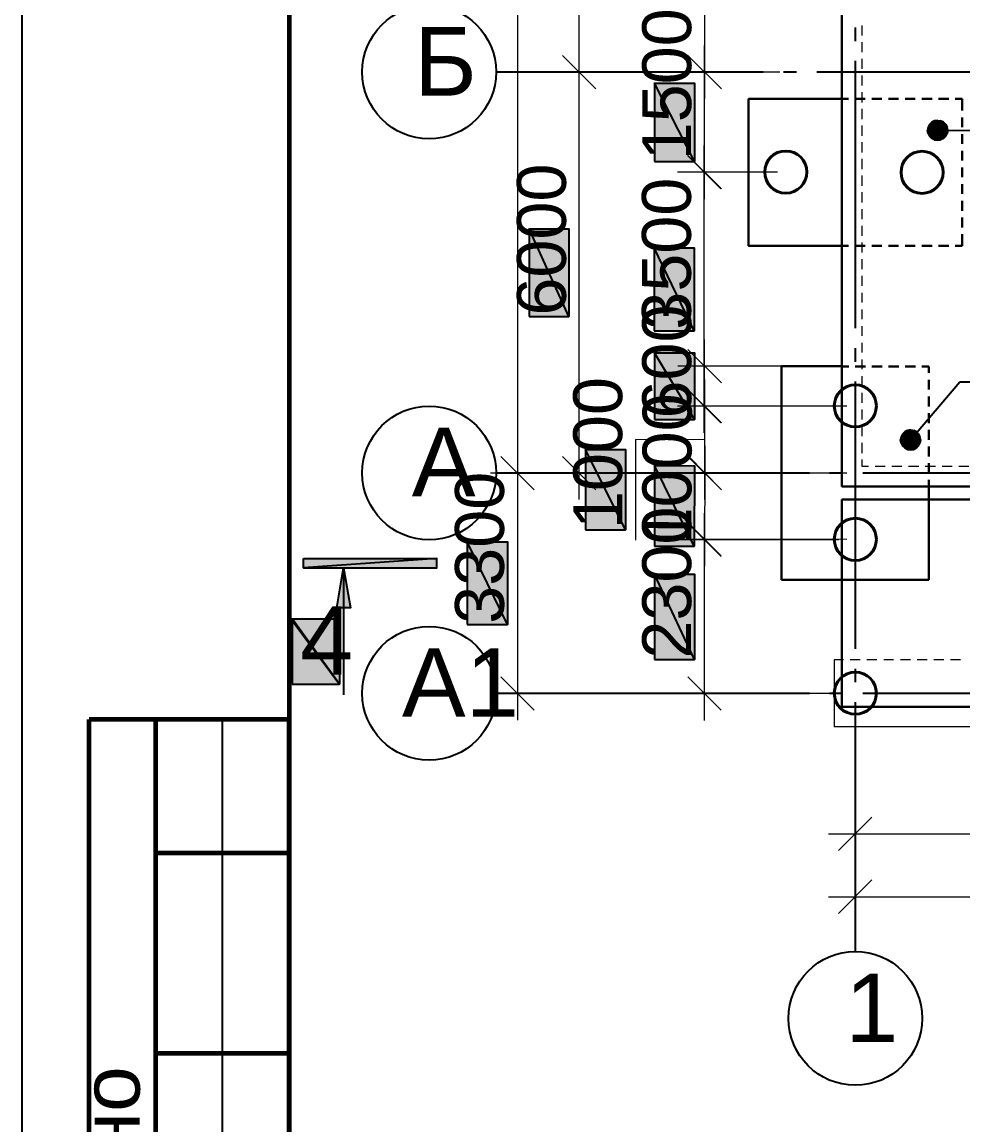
# Model space of a CAD drawing. Extents: x 8 to 21351, y 0 to 420.
# Drawn here: x 8790.8 to 8861.2, y 124.8 to 207.3 of the extents above; entities that cross this region are included whole.
import ezdxf

# ---------------------------------------------------------------- set-up
doc = ezdxf.new("R2010")
doc.units = 0
doc.styles.add('TEYPDFCAD_TEXT', font='arial.ttf')

msp = doc.modelspace()

# ---------------------------------------------------------------- hatches: boundary and pattern name
at = {"true_color": 0xffffff}
h = msp.add_hatch(color=0, dxfattribs=at)
h.paths.add_polyline_path([(8838.143, 196.871), (8841.148, 196.871), (8838.143, 202.734)])
h.paths.add_polyline_path([(8841.148, 196.871), (8838.143, 202.734), (8841.148, 202.734)])
h = msp.add_hatch(color=7)
h.paths.add_polyline_path([(8859.098, 199.919), (8858.907, 199.813), (8859.331, 199.2)])
h.paths.add_polyline_path([(8858.907, 199.813), (8859.331, 199.2), (8858.738, 199.644)])
h.paths.add_polyline_path([(8859.331, 199.2), (8858.738, 199.644), (8858.632, 199.432)])
h = msp.add_hatch(color=7)
h.paths.add_polyline_path([(8859.775, 199.813), (8859.563, 199.919), (8859.331, 199.2)])
h.paths.add_polyline_path([(8859.563, 199.919), (8859.331, 199.2), (8859.331, 199.94)])
h.paths.add_polyline_path([(8859.331, 199.2), (8859.331, 199.94), (8859.098, 199.919)])
h = msp.add_hatch(color=7)
h.paths.add_polyline_path([(8860.093, 199.2), (8860.05, 199.432), (8859.331, 199.2)])
h.paths.add_polyline_path([(8860.05, 199.432), (8859.331, 199.2), (8859.944, 199.644)])
h.paths.add_polyline_path([(8859.331, 199.2), (8859.944, 199.644), (8859.775, 199.813)])
h = msp.add_hatch(color=7)
h.paths.add_polyline_path([(8858.632, 199.432), (8858.59, 199.2), (8859.331, 199.2)])
h.paths.add_polyline_path([(8858.59, 199.2), (8859.331, 199.2), (8858.632, 198.967)])
h.paths.add_polyline_path([(8859.331, 199.2), (8858.632, 198.967), (8858.738, 198.755)])
h = msp.add_hatch(color=7)
h.paths.add_polyline_path([(8858.738, 198.755), (8858.907, 198.586), (8859.331, 199.2)])
h.paths.add_polyline_path([(8858.907, 198.586), (8859.331, 199.2), (8859.098, 198.48)])
h.paths.add_polyline_path([(8859.331, 199.2), (8859.098, 198.48), (8859.331, 198.459)])
h = msp.add_hatch(color=7)
h.paths.add_polyline_path([(8859.331, 198.459), (8859.563, 198.48), (8859.331, 199.2)])
h.paths.add_polyline_path([(8859.563, 198.48), (8859.331, 199.2), (8859.775, 198.586)])
h.paths.add_polyline_path([(8859.331, 199.2), (8859.775, 198.586), (8859.944, 198.755)])
h = msp.add_hatch(color=7)
h.paths.add_polyline_path([(8859.944, 198.755), (8860.05, 198.967), (8859.331, 199.2)])
h.paths.add_polyline_path([(8860.05, 198.967), (8859.331, 199.2), (8860.093, 199.2)])
h = msp.add_hatch(color=0, dxfattribs=at)
h.paths.add_polyline_path([(8828.766, 185.272), (8831.75, 185.272), (8828.766, 191.833)])
h.paths.add_polyline_path([(8831.75, 185.272), (8828.766, 191.833), (8831.75, 191.833)])
h = msp.add_hatch(color=0, dxfattribs=at)
h.paths.add_polyline_path([(8838.122, 184.192), (8841.127, 184.192), (8838.122, 190.415)])
h.paths.add_polyline_path([(8841.127, 184.192), (8838.122, 190.415), (8841.127, 190.415)])
h = msp.add_hatch(color=0, dxfattribs=at)
h.paths.add_polyline_path([(8838.143, 177.567), (8841.148, 177.567), (8838.143, 182.541)])
h.paths.add_polyline_path([(8841.148, 177.567), (8838.143, 182.541), (8841.148, 182.541)])
h = msp.add_hatch(color=7)
h.paths.add_polyline_path([(8857.087, 176.742), (8856.875, 176.636), (8857.32, 176.022)])
h.paths.add_polyline_path([(8856.875, 176.636), (8857.32, 176.022), (8856.706, 176.466)])
h.paths.add_polyline_path([(8857.32, 176.022), (8856.706, 176.466), (8856.6, 176.255)])
h = msp.add_hatch(color=7)
h.paths.add_polyline_path([(8857.764, 176.636), (8857.553, 176.742), (8857.32, 176.022)])
h.paths.add_polyline_path([(8857.553, 176.742), (8857.32, 176.022), (8857.32, 176.784)])
h.paths.add_polyline_path([(8857.32, 176.022), (8857.32, 176.784), (8857.087, 176.742)])
h = msp.add_hatch(color=7)
h.paths.add_polyline_path([(8856.6, 176.255), (8856.558, 176.022), (8857.32, 176.022)])
h.paths.add_polyline_path([(8856.558, 176.022), (8857.32, 176.022), (8856.6, 175.789)])
h.paths.add_polyline_path([(8857.32, 176.022), (8856.6, 175.789), (8856.706, 175.577)])
h = msp.add_hatch(color=7)
h.paths.add_polyline_path([(8856.706, 175.577), (8856.875, 175.429), (8857.32, 176.022)])
h.paths.add_polyline_path([(8856.875, 175.429), (8857.32, 176.022), (8857.087, 175.302)])
h.paths.add_polyline_path([(8857.32, 176.022), (8857.087, 175.302), (8857.32, 175.281)])
h = msp.add_hatch(color=7)
h.paths.add_polyline_path([(8858.061, 176.022), (8858.018, 176.255), (8857.32, 176.022)])
h.paths.add_polyline_path([(8858.018, 176.255), (8857.32, 176.022), (8857.912, 176.466)])
h.paths.add_polyline_path([(8857.32, 176.022), (8857.912, 176.466), (8857.764, 176.636)])
h = msp.add_hatch(color=7)
h.paths.add_polyline_path([(8857.32, 175.281), (8857.553, 175.302), (8857.32, 176.022)])
h.paths.add_polyline_path([(8857.553, 175.302), (8857.32, 176.022), (8857.764, 175.429)])
h.paths.add_polyline_path([(8857.32, 176.022), (8857.764, 175.429), (8857.912, 175.577)])
h = msp.add_hatch(color=7)
h.paths.add_polyline_path([(8857.912, 175.577), (8858.018, 175.789), (8857.32, 176.022)])
h.paths.add_polyline_path([(8858.018, 175.789), (8857.32, 176.022), (8858.061, 176.022)])
h = msp.add_hatch(color=0, dxfattribs=at)
h.paths.add_polyline_path([(8832.978, 169.291), (8835.984, 169.291), (8832.978, 175.323)])
h.paths.add_polyline_path([(8835.984, 169.291), (8832.978, 175.323), (8835.984, 175.323)])
h = msp.add_hatch(color=0, dxfattribs=at)
h.paths.add_polyline_path([(8838.143, 168.063), (8841.127, 168.063), (8838.143, 174.117)])
h.paths.add_polyline_path([(8841.127, 168.063), (8838.143, 174.117), (8841.148, 174.096)])
h = msp.add_hatch(color=0, dxfattribs=at)
h.paths.add_polyline_path([(8824.13, 162.2), (8827.136, 162.2), (8824.13, 168.402)])
h.paths.add_polyline_path([(8827.136, 162.2), (8824.13, 168.402), (8827.136, 168.402)])
h = msp.add_hatch(color=7)
h.paths.add_polyline_path([(8811.875, 167.153), (8821.866, 167.153), (8811.875, 166.455)])
h.paths.add_polyline_path([(8821.866, 167.153), (8811.875, 166.455), (8821.866, 166.455)])
msp.add_hatch(color=7).paths.add_polyline_path([(8814.881, 166.455), (8815.389, 163.449), (8814.373, 163.449)])
h = msp.add_hatch(color=0, dxfattribs=at)
h.paths.add_polyline_path([(8838.143, 159.597), (8841.148, 159.597), (8838.143, 165.989)])
h.paths.add_polyline_path([(8841.148, 159.597), (8838.143, 165.989), (8841.148, 165.989)])
h = msp.add_hatch(color=0, dxfattribs=at)
h.paths.add_polyline_path([(8814.584, 162.645), (8814.584, 157.755), (8811.028, 162.645)])
h.paths.add_polyline_path([(8814.584, 157.755), (8811.028, 162.645), (8811.028, 162.518)])
msp.add_hatch(color=0, dxfattribs=at).paths.add_polyline_path([(8811.028, 157.755), (8814.584, 157.755), (8811.028, 162.518)])

# ---------------------------------------------------------------- linework, layer by layer
at = {"lineweight": 25}
for p, q in [((8790.814, 0.127), (8790.814, 296.968)), ((8805.821, 90.128), (8805.821, 155.109))]:
    msp.add_line(p, q, dxfattribs=at)
at = {"color": 7, "lineweight": 5}
for p, q in [((8827.898, 265.557), (8827.898, 171.556)), ((8832.512, 201.549), (8832.512, 235.564)), ((8841.889, 220.578), (8841.889, 201.549)), ((8853.679, 207.052), (8853.679, 206.311)), ((8853.679, 205.804), (8853.679, 205.063)), ((8833.761, 202.311), (8831.264, 204.809)), ((8831.264, 204.809), (8833.761, 202.311)), ((8832.512, 171.556), (8832.512, 205.549)), ((8840.64, 204.809), (8843.159, 202.311)), ((8843.159, 202.311), (8840.64, 204.809)), ((8841.889, 194.056), (8841.889, 205.549)), ((8853.679, 204.555), (8853.679, 203.814)), ((8831.877, 203.56), (8830.502, 203.56)), ((8831.877, 203.56), (8830.502, 203.56)), ((8847.541, 203.56), (8839.9, 203.56)), ((8847.35, 203.56), (8839.9, 203.56)), ((8853.679, 203.306), (8853.679, 202.565)), ((8853.679, 202.057), (8853.679, 201.295)), ((8853.679, 200.808), (8853.679, 200.046)), ((8853.679, 199.559), (8853.679, 198.797)), ((8853.679, 198.31), (8853.679, 197.548)), ((8843.117, 194.818), (8840.619, 197.316)), ((8840.64, 197.316), (8843.159, 194.818)), ((8841.868, 176.551), (8841.868, 198.056)), ((8853.679, 197.062), (8853.679, 196.3)), ((8847.35, 196.067), (8839.878, 196.067)), ((8847.35, 196.067), (8839.9, 196.067)), ((8853.679, 195.813), (8853.679, 195.051)), ((8853.679, 194.564), (8853.679, 193.802)), ((8853.679, 193.294), (8853.679, 192.553)), ((8853.679, 192.045), (8853.679, 191.304)), ((8853.679, 190.796), (8853.679, 190.055)), ((8853.679, 189.548), (8853.679, 188.807)), ((8853.679, 188.299), (8853.679, 187.558)), ((8853.679, 187.05), (8853.679, 186.309)), ((8853.679, 185.801), (8853.679, 185.06)), ((8853.679, 184.552), (8853.679, 183.811)), ((8841.889, 176.551), (8841.889, 183.557)), ((8853.679, 183.303), (8853.679, 182.562)), ((8843.159, 180.298), (8840.64, 182.795)), ((8853.679, 182.054), (8853.679, 181.314)), ((8852.557, 181.547), (8839.9, 181.547)), ((8853.679, 180.806), (8853.679, 180.044)), ((8841.889, 180.552), (8841.889, 171.556)), ((8840.619, 179.811), (8843.117, 177.313)), ((8843.159, 177.313), (8840.64, 179.811)), ((8840.64, 179.811), (8843.159, 177.313)), ((8853.679, 179.557), (8853.679, 178.795)), ((8852.557, 178.562), (8839.878, 178.562)), ((8852.557, 178.562), (8839.9, 178.562)), ((8852.557, 178.562), (8839.9, 178.562)), ((8853.679, 178.308), (8853.679, 177.546)), ((8853.679, 177.059), (8853.679, 176.297)), ((8841.889, 176.043), (8836.725, 176.064)), ((8836.725, 176.064), (8836.725, 168.529)), ((8827.898, 175.556), (8827.898, 155.046)), ((8841.91, 175.577), (8841.889, 166.582)), ((8853.679, 175.81), (8853.679, 175.048)), ((8826.649, 174.794), (8829.147, 172.297)), ((8829.147, 172.297), (8826.649, 174.794)), ((8831.264, 174.794), (8833.761, 172.297)), ((8840.64, 174.794), (8843.159, 172.297)), ((8843.138, 172.318), (8840.662, 174.837)), ((8853.679, 174.561), (8853.679, 174.054)), ((8831.877, 173.546), (8825.887, 173.546)), ((8827.263, 173.546), (8825.887, 173.546)), ((8831.877, 173.546), (8830.502, 173.546)), ((8852.557, 173.546), (8839.9, 173.588)), ((8852.557, 173.546), (8839.9, 173.546)), ((8853.679, 174.054), (8854.166, 174.054)), ((8854.674, 174.054), (8855.415, 174.054)), ((8855.923, 174.054), (8856.664, 174.054)), ((8857.172, 174.054), (8857.934, 174.054)), ((8858.42, 174.054), (8859.182, 174.054)), ((8859.669, 174.054), (8860.431, 174.054)), ((8860.918, 174.054), (8861.68, 174.054)), ((8841.889, 155.025), (8841.889, 170.54)), ((8840.64, 169.841), (8843.138, 167.344)), ((8843.138, 167.301), (8840.64, 169.799)), ((8852.536, 168.571), (8839.878, 168.593)), ((8851.943, 168.55), (8839.878, 168.55)), ((8851.605, 159.554), (8851.605, 154.559)), ((8852.303, 159.554), (8851.605, 159.554)), ((8853.552, 159.554), (8852.79, 159.554)), ((8854.801, 159.554), (8854.039, 159.554)), ((8856.05, 159.554), (8855.309, 159.554)), ((8857.299, 159.554), (8856.558, 159.554)), ((8858.547, 159.554), (8857.807, 159.554)), ((8859.796, 159.554), (8859.055, 159.554)), ((8861.045, 159.554), (8860.304, 159.554)), ((8826.649, 158.305), (8829.147, 155.808)), ((8840.64, 158.284), (8843.138, 155.787)), ((8827.263, 157.057), (8825.887, 157.057)), ((8851.943, 157.036), (8839.878, 157.036)), ((9184.768, 154.559), (8851.605, 154.559)), ((8854.42, 147.786), (8851.922, 145.288)), ((8853.171, 147.151), (8853.171, 148.526)), ((8851.181, 146.537), (8885.175, 146.537)), ((8854.42, 143.087), (8851.922, 140.589)), ((8853.171, 142.706), (8853.171, 139.827)), ((8851.181, 141.838), (9185.191, 141.838))]:
    msp.add_line(p, q, dxfattribs=at)
at = {"color": 7, "lineweight": 25}
for p, q in [((8853.171, 206.904), (8853.171, 205.888)), ((8853.171, 204.406), (8853.171, 184.404)), ((8831.264, 203.56), (8826.268, 203.56)), ((8846.292, 203.56), (8831.264, 203.56)), ((8848.79, 203.56), (8847.795, 203.56)), ((8870.295, 203.56), (8850.292, 203.56)), ((8859.331, 199.2), (8863.014, 199.221)), ((8853.171, 182.901), (8853.171, 181.885)), ((8853.171, 180.404), (8853.171, 160.401)), ((8857.32, 176.022), (8861.003, 180.382)), ((8861.003, 180.382), (8871.671, 180.382)), ((8831.264, 173.546), (8826.268, 173.546)), ((8849.742, 173.546), (8831.264, 173.546)), ((8852.24, 173.546), (8851.245, 173.546)), ((8873.745, 173.546), (8853.743, 173.546)), ((8814.881, 166.455), (8814.881, 156.951)), ((8853.171, 158.898), (8853.171, 157.903)), ((8831.264, 157.057), (8826.268, 157.057)), ((8849.742, 157.057), (8831.264, 157.057)), ((8852.24, 157.057), (8851.245, 157.057)), ((8873.745, 157.057), (8853.743, 157.057)), ((8853.171, 156.4), (8853.171, 142.706)), ((8853.171, 142.706), (8853.171, 137.71))]:
    msp.add_line(p, q, dxfattribs=at)
at = {"color": 7, "lineweight": 30}
for p, q in [((8852.176, 200.681), (8852.176, 201.549)), ((8852.176, 201.549), (8852.663, 201.549)), ((8853.171, 201.549), (8853.912, 201.549)), ((8854.42, 201.549), (8855.161, 201.549)), ((8855.669, 201.549), (8856.41, 201.549)), ((8856.918, 201.549), (8857.658, 201.549)), ((8858.166, 201.549), (8858.928, 201.549)), ((8859.415, 201.549), (8860.177, 201.549)), ((8860.664, 201.549), (8861.172, 201.549)), ((8861.172, 201.549), (8861.172, 200.681)), ((8852.176, 199.432), (8852.176, 200.173)), ((8861.172, 200.173), (8861.172, 199.432)), ((8852.176, 198.184), (8852.176, 198.924)), ((8861.172, 198.924), (8861.172, 198.184)), ((8852.176, 196.935), (8852.176, 197.675)), ((8861.172, 197.675), (8861.172, 196.935)), ((8852.176, 195.686), (8852.176, 196.427)), ((8861.172, 196.427), (8861.172, 195.686)), ((8852.176, 194.437), (8852.176, 195.178)), ((8861.172, 195.178), (8861.172, 194.437)), ((8852.176, 193.188), (8852.176, 193.929)), ((8861.172, 193.929), (8861.172, 193.188)), ((8852.176, 191.939), (8852.176, 192.68)), ((8861.172, 192.68), (8861.172, 191.939)), ((8852.176, 190.564), (8852.176, 191.431)), ((8861.172, 191.431), (8861.172, 190.564)), ((8852.663, 190.564), (8852.176, 190.564)), ((8853.912, 190.564), (8853.171, 190.564)), ((8855.161, 190.564), (8854.42, 190.564)), ((8856.41, 190.564), (8855.669, 190.564)), ((8857.658, 190.564), (8856.918, 190.564)), ((8858.928, 190.564), (8858.166, 190.564)), ((8860.177, 190.564), (8859.415, 190.564)), ((8861.172, 190.564), (8860.664, 190.564)), ((8847.668, 165.566), (8847.668, 181.547)), ((8847.668, 181.547), (8852.176, 181.547)), ((8852.176, 181.038), (8852.176, 181.525)), ((8852.176, 181.525), (8852.684, 181.525)), ((8853.171, 181.525), (8853.933, 181.525)), ((8854.42, 181.525), (8855.182, 181.525)), ((8855.669, 181.525), (8856.431, 181.525)), ((8856.918, 181.525), (8857.68, 181.525)), ((8858.166, 181.525), (8858.674, 181.525)), ((8858.674, 181.525), (8858.674, 181.038)), ((8852.176, 179.79), (8852.176, 180.53)), ((8858.674, 180.53), (8858.674, 179.79)), ((8852.176, 178.541), (8852.176, 179.282)), ((8858.674, 179.282), (8858.674, 178.541)), ((8852.176, 177.292), (8852.176, 178.033)), ((8858.674, 178.033), (8858.674, 177.292)), ((8852.176, 176.043), (8852.176, 176.784)), ((8858.674, 176.784), (8858.674, 176.043)), ((8852.176, 174.794), (8852.176, 175.535)), ((8858.674, 175.535), (8858.674, 174.794)), ((8852.176, 173.546), (8852.176, 174.286)), ((8858.674, 174.286), (8858.674, 173.546)), ((8852.176, 172.551), (8852.176, 173.037)), ((8852.684, 172.551), (8852.176, 172.551)), ((8853.933, 172.551), (8853.171, 172.551)), ((8855.182, 172.551), (8854.42, 172.551)), ((8856.431, 172.551), (8855.669, 172.551)), ((8857.68, 172.551), (8856.918, 172.551)), ((8858.674, 172.551), (8858.166, 172.551)), ((8858.674, 173.037), (8858.674, 172.551)), ((8858.674, 172.551), (8858.674, 165.566)), ((8858.674, 165.566), (8847.668, 165.566))]:
    msp.add_line(p, q, dxfattribs=at)
at = {"color": 0, "lineweight": 0, "true_color": 0xffffff}
msp.add_line((8814.584, 157.755), (8814.584, 162.645), dxfattribs=at)
at = {"lineweight": 60}
for p, q in [((8795.831, 90.128), (8795.831, 155.109)), ((8810.817, 155.109), (8795.831, 155.109)), ((8800.826, 90.128), (8800.826, 155.109)), ((8810.817, 5.122), (8810.817, 155.109)), ((8800.826, 145.119), (8810.817, 145.119)), ((8800.826, 130.112), (8810.817, 130.112))]:
    msp.add_line(p, q, dxfattribs=at)
msp.add_lwpolyline([(8810.817, 5.122), (9205.808, 5.122), (9205.808, 292.121), (8810.817, 292.121)], close=True, dxfattribs=at)
at = {"color": 7, "lineweight": 30}
for points in [[(8852.176, 264.562), (9184.197, 264.562), (9184.197, 172.551), (8852.176, 172.551)], [(8845.191, 201.549), (8852.176, 201.549), (8852.176, 190.564), (8845.191, 190.564)], [(8852.176, 171.556), (9184.197, 171.556), (9184.197, 156.041), (8852.176, 156.041)]]:
    msp.add_lwpolyline(points, close=True, dxfattribs=at)
at = {"color": 0, "true_color": 0xffffff}
for points in [[(8838.143, 196.871), (8841.148, 196.871), (8838.143, 202.734)], [(8841.148, 196.871), (8838.143, 202.734), (8841.148, 202.734)], [(8828.766, 185.272), (8831.75, 185.272), (8828.766, 191.833)], [(8831.75, 185.272), (8828.766, 191.833), (8831.75, 191.833)], [(8838.122, 184.192), (8841.127, 184.192), (8838.122, 190.415)], [(8841.127, 184.192), (8838.122, 190.415), (8841.127, 190.415)], [(8838.143, 177.567), (8841.148, 177.567), (8838.143, 182.541)], [(8841.148, 177.567), (8838.143, 182.541), (8841.148, 182.541)], [(8832.978, 169.291), (8835.984, 169.291), (8832.978, 175.323)], [(8835.984, 169.291), (8832.978, 175.323), (8835.984, 175.323)], [(8838.143, 168.063), (8841.127, 168.063), (8838.143, 174.117)], [(8841.127, 168.063), (8838.143, 174.117), (8841.148, 174.096)], [(8824.13, 162.2), (8827.136, 162.2), (8824.13, 168.402)], [(8827.136, 162.2), (8824.13, 168.402), (8827.136, 168.402)], [(8838.143, 159.597), (8841.148, 159.597), (8838.143, 165.989)], [(8841.148, 159.597), (8838.143, 165.989), (8841.148, 165.989)], [(8814.584, 162.645), (8814.584, 157.755), (8811.028, 162.645)], [(8814.584, 157.755), (8811.028, 162.645), (8811.028, 162.518)], [(8811.028, 157.755), (8814.584, 157.755), (8811.028, 162.518)]]:
    msp.add_lwpolyline(points, close=True, dxfattribs=at)
at = {"color": 7}
for points in [[(8858.907, 199.813), (8859.331, 199.2), (8858.738, 199.644)], [(8859.098, 199.919), (8858.907, 199.813), (8859.331, 199.2)], [(8859.331, 199.2), (8859.331, 199.94), (8859.098, 199.919)], [(8859.563, 199.919), (8859.331, 199.2), (8859.331, 199.94)], [(8859.775, 199.813), (8859.563, 199.919), (8859.331, 199.2)], [(8859.331, 199.2), (8859.944, 199.644), (8859.775, 199.813)], [(8858.632, 199.432), (8858.59, 199.2), (8859.331, 199.2)], [(8858.59, 199.2), (8859.331, 199.2), (8858.632, 198.967)], [(8859.331, 199.2), (8858.738, 199.644), (8858.632, 199.432)], [(8859.331, 199.2), (8858.632, 198.967), (8858.738, 198.755)], [(8858.738, 198.755), (8858.907, 198.586), (8859.331, 199.2)], [(8858.907, 198.586), (8859.331, 199.2), (8859.098, 198.48)], [(8859.331, 199.2), (8859.098, 198.48), (8859.331, 198.459)], [(8860.05, 199.432), (8859.331, 199.2), (8859.944, 199.644)], [(8860.093, 199.2), (8860.05, 199.432), (8859.331, 199.2)], [(8859.331, 198.459), (8859.563, 198.48), (8859.331, 199.2)], [(8859.563, 198.48), (8859.331, 199.2), (8859.775, 198.586)], [(8859.331, 199.2), (8859.775, 198.586), (8859.944, 198.755)], [(8859.944, 198.755), (8860.05, 198.967), (8859.331, 199.2)], [(8860.05, 198.967), (8859.331, 199.2), (8860.093, 199.2)], [(8857.087, 176.742), (8856.875, 176.636), (8857.32, 176.022)], [(8857.32, 176.022), (8857.32, 176.784), (8857.087, 176.742)], [(8857.553, 176.742), (8857.32, 176.022), (8857.32, 176.784)], [(8857.764, 176.636), (8857.553, 176.742), (8857.32, 176.022)], [(8856.6, 176.255), (8856.558, 176.022), (8857.32, 176.022)], [(8856.558, 176.022), (8857.32, 176.022), (8856.6, 175.789)], [(8857.32, 176.022), (8856.706, 176.466), (8856.6, 176.255)], [(8857.32, 176.022), (8856.6, 175.789), (8856.706, 175.577)], [(8856.875, 176.636), (8857.32, 176.022), (8856.706, 176.466)], [(8856.706, 175.577), (8856.875, 175.429), (8857.32, 176.022)], [(8856.875, 175.429), (8857.32, 176.022), (8857.087, 175.302)], [(8857.32, 176.022), (8857.087, 175.302), (8857.32, 175.281)], [(8857.32, 176.022), (8857.912, 176.466), (8857.764, 176.636)], [(8858.018, 176.255), (8857.32, 176.022), (8857.912, 176.466)], [(8858.061, 176.022), (8858.018, 176.255), (8857.32, 176.022)], [(8857.32, 175.281), (8857.553, 175.302), (8857.32, 176.022)], [(8857.553, 175.302), (8857.32, 176.022), (8857.764, 175.429)], [(8857.32, 176.022), (8857.764, 175.429), (8857.912, 175.577)], [(8857.912, 175.577), (8858.018, 175.789), (8857.32, 176.022)], [(8858.018, 175.789), (8857.32, 176.022), (8858.061, 176.022)], [(8811.875, 167.153), (8821.866, 167.153), (8811.875, 166.455)], [(8821.866, 167.153), (8811.875, 166.455), (8821.866, 166.455)], [(8814.881, 166.455), (8815.389, 163.449), (8814.373, 163.449)]]:
    msp.add_lwpolyline(points, close=True, dxfattribs=at)
at = {"color": 7, "lineweight": 25}
for centre in [(8821.284, 203.57), (8821.284, 173.556), (8821.284, 157.067), (8853.182, 132.726)]:
    msp.add_circle(centre, 5.006, dxfattribs=at)
at = {"color": 7, "lineweight": 40}
for centre in [(8847.975, 196.077), (8858.177, 196.056), (8853.182, 178.573), (8853.182, 168.582), (8853.182, 157.067)]:
    msp.add_circle(centre, 1.577, dxfattribs=at)

# ---------------------------------------------------------------- texts
at = {"color": 7, "style": 'TEYPDFCAD_TEXT'}
for s, height, rotation, p in [('1500', 3.6618, 90, (8840.894, 196.956)), ('6000', 3.6618, 90, (8831.518, 185.335)), ('3500', 3.6618, 90, (8840.873, 184.277)), ('600', 3.6618, 90, (8840.894, 177.631)), ('1000', 3.6618, 90, (8835.73, 169.355)), ('1000', 3.6618, 89.7966, (8840.894, 168.127)), ('3300', 3.6618, 90, (8826.882, 162.264)), ('2300', 3.6618, 90, (8840.894, 159.66)), ('Согласовано', 4.39208, 90, (8799.619, 92.117))]:
    msp.add_text(s, height=height, rotation=rotation, dxfattribs=at).set_placement(p)
for s, height, p in [('Б', 5.126, (8820.151, 201.803)), ('А', 5.126, (8819.982, 171.81)), ('4', 5.126, (8811.621, 158.454)), ('А1', 5.1259, (8819.241, 155.3)), ('1', 5.126, (8852.43, 130.958))]:
    msp.add_text(s, height=height, dxfattribs=at).set_placement(p)

doc.saveas('drawing.dxf')
